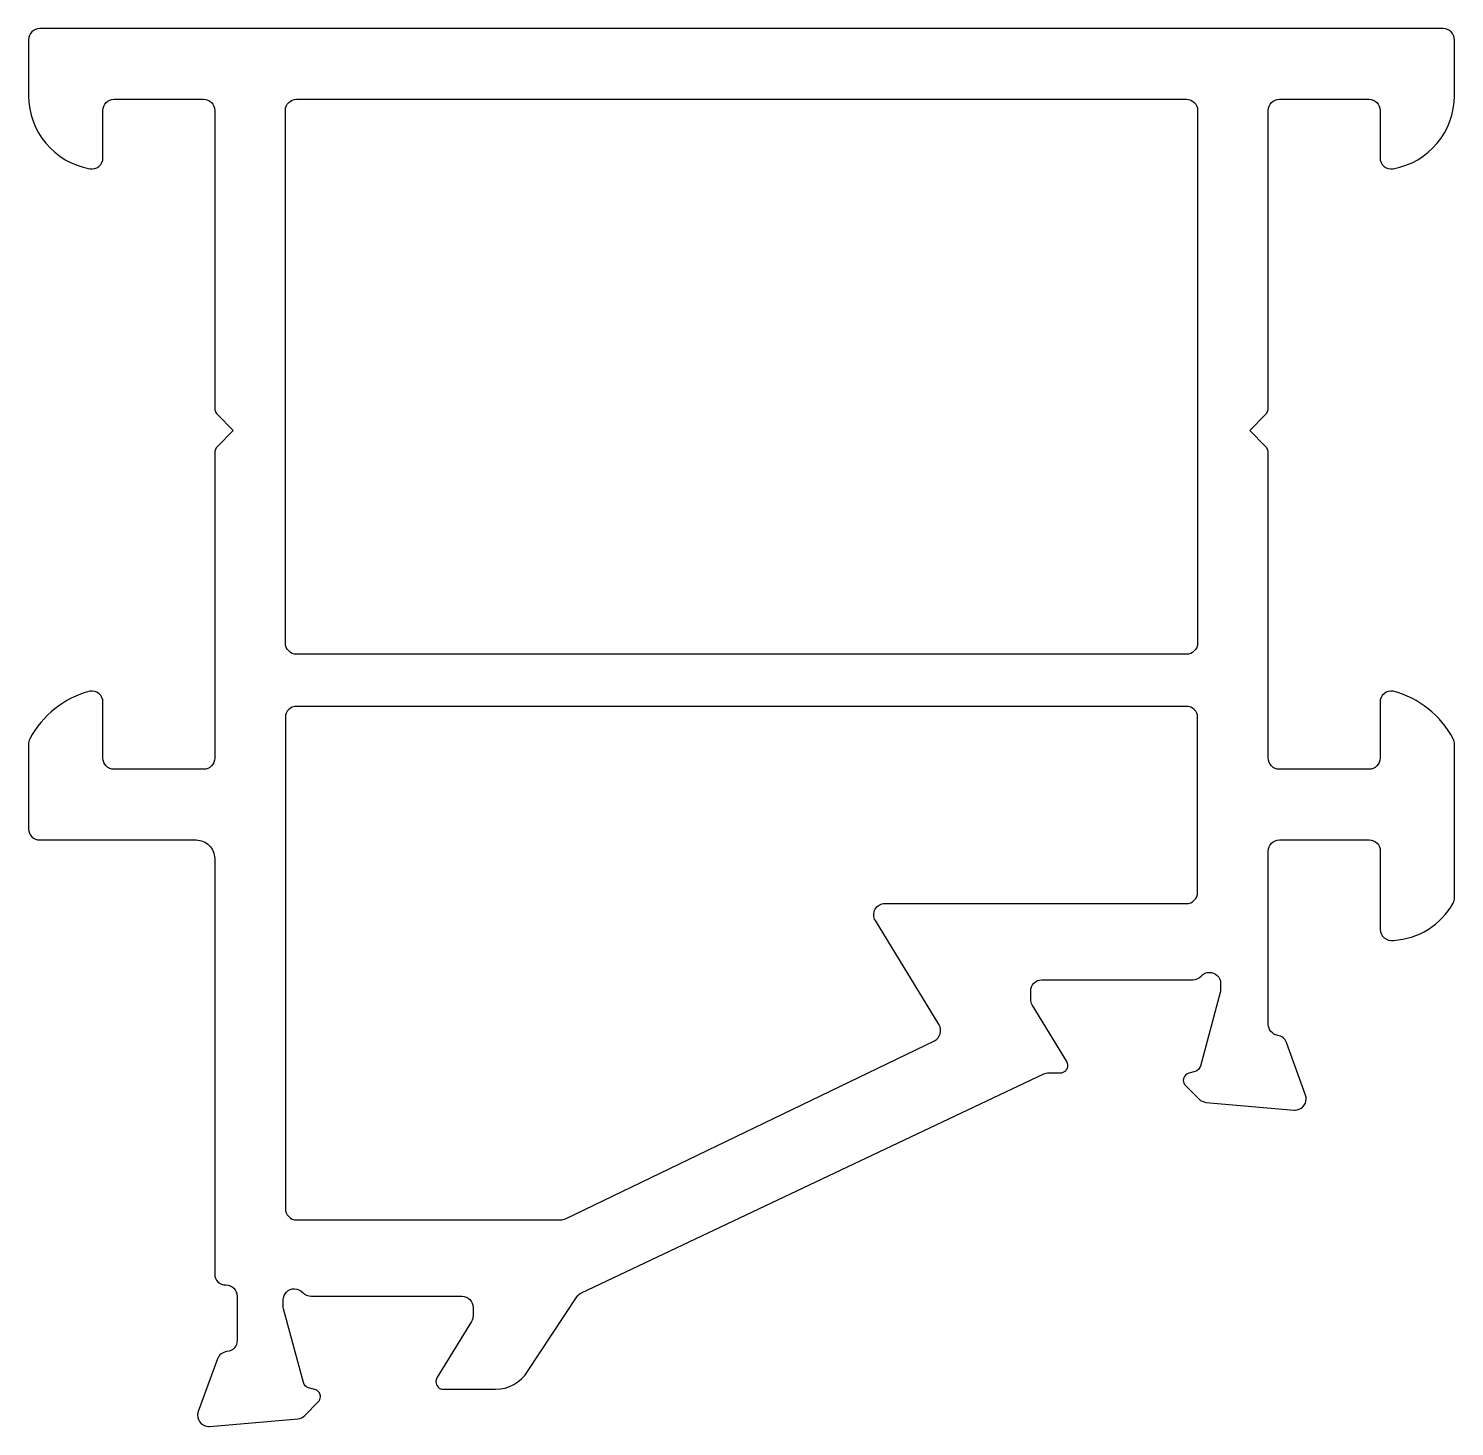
# Model space of a CAD drawing. Extents: x 522.8 to 561.1, y 674.4 to 711.9.
import ezdxf

# ---------------------------------------------------------------- set-up
doc = ezdxf.new("R2010")
doc.units = 0
doc.layers.get('0').update_dxf_attribs({"linetype": 'CONTINUOUS'})

msp = doc.modelspace()

# ---------------------------------------------------------------- linework, layer by layer
at = {"color": 0}
msp.add_lwpolyline([(556.393, 684.894, -0.367794), (556.141, 685.19), (556.141, 689.843, -0.414214), (556.441, 690.143), (558.849, 690.143, -0.414214), (559.149, 689.843), (559.149, 687.741, 0.467306), (559.502, 687.446, 0.257639), (561.103, 688.449, 0.127391), (561.141, 688.594), (561.141, 692.719, 0.121227), (561.107, 692.858, 0.211723), (559.494, 694.138, 0.47173), (559.141, 693.843), (559.141, 692.343, -0.414214), (558.841, 692.043), (556.441, 692.043, -0.414214), (556.141, 692.343), (556.141, 700.539, 0.198912), (556.068, 700.716), (555.641, 701.143), (556.068, 701.57, 0.198912), (556.141, 701.746), (556.141, 709.743, -0.414214), (556.441, 710.043), (558.841, 710.043, -0.414214), (559.141, 709.743), (559.141, 708.469, 0.46718), (559.494, 708.174, 0.363159), (561.141, 710.143), (561.141, 711.643, 0.414214), (560.841, 711.943), (523.141, 711.943, 0.414214), (522.841, 711.643), (522.841, 710.143, 0.363159), (524.488, 708.174, 0.46718), (524.841, 708.469), (524.841, 709.743, -0.414214), (525.141, 710.043), (527.541, 710.043, -0.414214), (527.841, 709.743), (527.841, 701.746, 0.198912), (527.914, 701.57), (528.341, 701.143), (527.914, 700.716, 0.198912), (527.841, 700.539), (527.841, 692.343, -0.414214), (527.541, 692.043), (525.141, 692.043, -0.414214), (524.841, 692.343), (524.841, 693.843, 0.47173), (524.488, 694.138, 0.211723), (522.875, 692.858, 0.121227), (522.841, 692.719), (522.841, 690.443, 0.414214), (523.141, 690.143), (527.341, 690.143, -0.414214), (527.841, 689.643), (527.841, 678.488, 0.414214), (528.141, 678.188), (528.144, 678.188, -0.414214), (528.444, 677.888), (528.444, 676.696, -0.389204), (528.17, 676.397, 0.29178), (527.914, 676.2), (527.399, 674.788, 0.091642), (527.382, 674.687, 0.414214), (527.682, 674.387, 0.02182), (527.708, 674.388), (530.074, 674.595, 0.176327), (530.26, 674.682), (530.623, 675.046, 0.198912), (530.682, 675.187, 0.065543), (530.675, 675.239, 0.267949), (530.534, 675.38), (530.365, 675.425, -0.267949), (530.223, 675.567), (529.692, 677.549, -0.065543), (529.682, 677.626), (529.682, 677.787, -0.414214), (529.982, 678.087, -0.213422), (530.206, 677.987, 0.213422), (530.429, 677.887), (534.482, 677.887, -0.414214), (534.782, 677.587), (534.782, 677.366, -0.137852), (534.738, 677.21), (533.811, 675.691, 0.137852), (533.782, 675.587, 0.414214), (533.982, 675.387), (535.388, 675.387, 0.261413), (536.242, 675.866), (537.568, 677.874, -0.137097), (537.69, 677.979), (550.115, 683.858, -0.110938), (550.243, 683.887), (550.558, 683.887, 0.414214), (550.758, 684.087, 0.137852), (550.729, 684.191), (549.802, 685.71, -0.137852), (549.758, 685.866), (549.758, 686.087, -0.415222), (550.058, 686.387), (554.111, 686.387, 0.213422), (554.335, 686.487, -0.213422), (554.558, 686.587, -0.414214), (554.858, 686.287), (554.858, 686.126, -0.065543), (554.848, 686.049), (554.317, 684.067, -0.267949), (554.175, 683.925), (554.006, 683.88, 0.267949), (553.865, 683.739, 0.065543), (553.858, 683.687, 0.198912), (553.917, 683.546), (554.281, 683.182, 0.176327), (554.466, 683.095), (556.832, 682.888, 0.02182), (556.858, 682.887, 0.414214), (557.158, 683.187, 0.091642), (557.141, 683.288), (556.627, 684.7, 0.271567), (556.393, 684.894)], format="xyb", dxfattribs=at)
for points in [[(530.041, 710.043), (553.941, 710.043, -0.414214), (554.241, 709.743), (554.241, 695.433, -0.414214), (553.941, 695.133), (530.041, 695.133, -0.414214), (529.741, 695.433), (529.741, 709.743, -0.414214)], [(545.586, 687.979, -0.585524), (545.842, 688.435), (553.941, 688.435, 0.414214), (554.241, 688.735), (554.241, 693.433, 0.414214), (553.941, 693.733), (530.041, 693.733, 0.414214), (529.741, 693.433), (529.741, 680.237, 0.414214), (530.041, 679.937), (537.132, 679.937, 0.11293), (537.263, 679.966), (547.171, 684.75, 0.443283), (547.296, 685.177)]]:
    msp.add_lwpolyline(points, format="xyb", close=True, dxfattribs=at)

doc.saveas('drawing.dxf')
